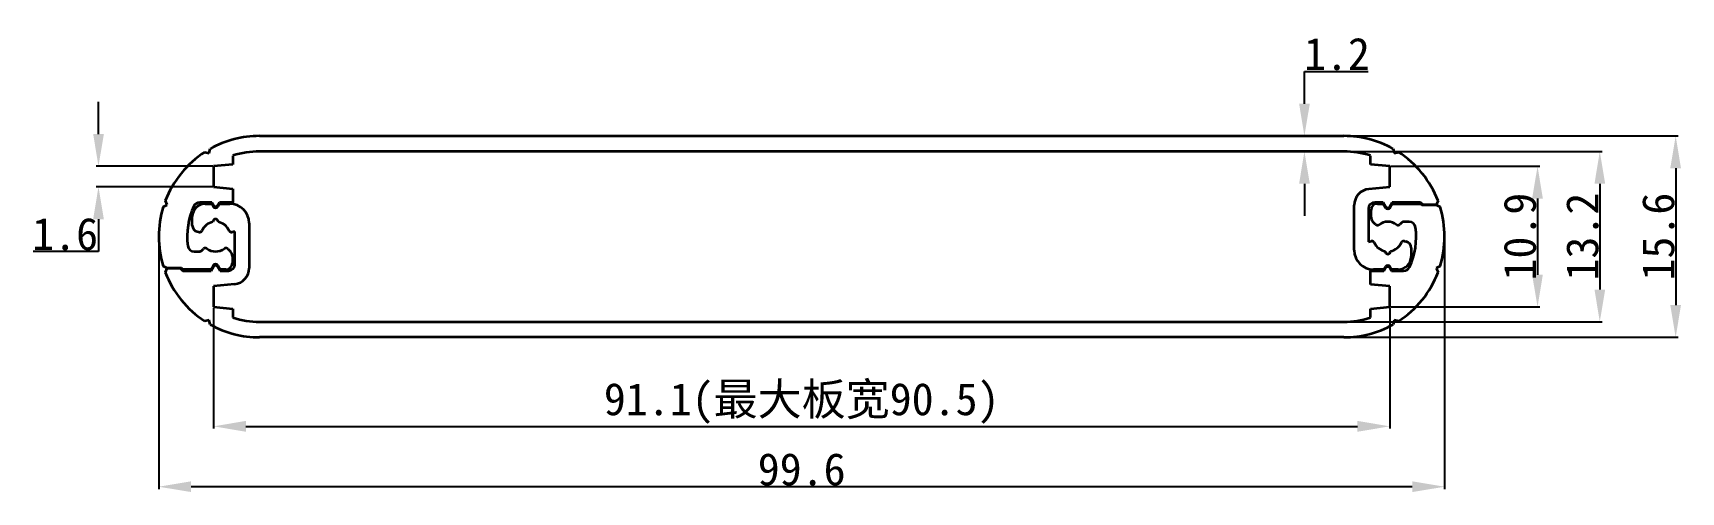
# Model space of a CAD drawing. Header units: inches. Extents: x -10 to 118, y -12 to 24.
import ezdxf

# ---------------------------------------------------------------- set-up
doc = ezdxf.new("R2010")
doc.units = ezdxf.units.IN
doc.header["$MEASUREMENT"] = 0
doc.layers.add('1', color=30, linetype='Continuous')
doc.layers.add('Visible (ISO)', color=7, linetype='Continuous', lineweight=35)
doc.styles.get("Standard").update_dxf_attribs({"font": 'simhei.ttf'})
doc.dimstyles.get("Standard").update_dxf_attribs({"dimtxt": 2.5, "dimasz": 2.5, "dimexe": 0.18, "dimexo": 0.0625, "dimgap": 0.09, "dimtad": 1, "dimtoh": 1, "dimdec": 1, "dimzin": 0, "dimdsep": 46, "dimtxsty": 'Standard', "dimcen": 0.09, "dimadec": 0, "dimazin": 0, "dimtfac": 1, "dimtdec": 1, "dimtofl": 0, "dimtmove": 0, "dimatfit": 3, "dimfxl": 1, "dimtolj": 1, "dimtzin": 0, "dimarcsym": 0})

# ---------------------------------------------------------------- blocks, each defined once
blk = doc.blocks.new('*D1')
at = {"color": 0, "lineweight": -2}
for p, q in [((91.86, 15.6), (117.68, 15.6)), ((117.5, 13.1), (117.5, 2.5)), ((91.86, 0), (117.68, 0))]:
    blk.add_line(p, q, dxfattribs=at)
at = {"color": 0}
for points in [[(117.08, 13.1), (117.91, 13.1), (117.5, 15.6)], [(117.08, 2.5), (117.91, 2.5), (117.5, 0)]]:
    blk.add_solid(points, dxfattribs=at)
at = {"layer": 'Defpoints', "color": 0}
for p in [(91.8, 15.6), (91.8, 0), (117.5, 0)]:
    blk.add_point(p, dxfattribs=at)
at = {"color": 0, "insert": (116.16, 7.8), "char_height": 2.5, "attachment_point": 5, "rotation": 90}
blk.add_mtext('\\A1;15.6', dxfattribs=at)
blk = doc.blocks.new('*D2')
at = {"color": 0, "lineweight": -2}
for p, q in [((0, 7.74), (0, -11.76)), ((99.6, 7.74), (99.6, -11.76)), ((97.1, -11.58), (2.5, -11.58))]:
    blk.add_line(p, q, dxfattribs=at)
at = {"color": 0}
for points in [[(2.5, -11.16), (2.5, -11.99), (0, -11.58)], [(97.1, -11.16), (97.1, -11.99), (99.6, -11.58)]]:
    blk.add_solid(points, dxfattribs=at)
at = {"layer": 'Defpoints', "color": 0}
for p in [(0, 7.8), (99.6, 7.8), (0, -11.58)]:
    blk.add_point(p, dxfattribs=at)
at = {"color": 0, "insert": (49.8, -10.24), "char_height": 2.5, "attachment_point": 5}
blk.add_mtext('\\A1;99.6', dxfattribs=at)
blk = doc.blocks.new('*D3')
at = {"color": 0, "lineweight": -2}
for p, q in [((-4.67, 15.75), (-4.67, 18.25)), ((4.19, 13.25), (-4.85, 13.25)), ((4.19, 11.65), (-4.85, 11.65)), ((-4.67, 9.15), (-4.67, 6.65)), ((-4.67, 6.65), (-9.74, 6.65))]:
    blk.add_line(p, q, dxfattribs=at)
at = {"color": 0}
for points in [[(-5.08, 15.75), (-4.25, 15.75), (-4.67, 13.25)], [(-5.08, 9.15), (-4.25, 9.15), (-4.67, 11.65)]]:
    blk.add_solid(points, dxfattribs=at)
at = {"layer": 'Defpoints', "color": 0}
for p in [(4.25, 13.25), (-4.67, 11.65), (4.25, 11.65)]:
    blk.add_point(p, dxfattribs=at)
at = {"color": 0, "insert": (-7.25, 7.99), "char_height": 2.5, "attachment_point": 5}
blk.add_mtext('\\A1;1.6', dxfattribs=at)
blk = doc.blocks.new('*D5')
at = {"color": 0, "lineweight": -2}
for p, q in [((91.86, 14.4), (111.8, 14.4)), ((111.62, 11.9), (111.62, 3.7)), ((91.86, 1.2), (111.8, 1.2))]:
    blk.add_line(p, q, dxfattribs=at)
at = {"color": 0}
for points in [[(111.21, 11.9), (112.04, 11.9), (111.62, 14.4)], [(111.21, 3.7), (112.04, 3.7), (111.62, 1.2)]]:
    blk.add_solid(points, dxfattribs=at)
at = {"layer": 'Defpoints', "color": 0}
for p in [(91.8, 14.4), (91.8, 1.2), (111.62, 1.2)]:
    blk.add_point(p, dxfattribs=at)
at = {"color": 0, "insert": (110.28, 7.8), "char_height": 2.5, "attachment_point": 5, "rotation": 90}
blk.add_mtext('\\A1;13.2', dxfattribs=at)
blk = doc.blocks.new('*D6')
at = {"color": 0, "lineweight": -2}
for p, q in [((95.41, 13.25), (106.98, 13.25)), ((106.8, 10.75), (106.8, 4.85)), ((95.41, 2.35), (106.98, 2.35))]:
    blk.add_line(p, q, dxfattribs=at)
at = {"color": 0}
for points in [[(106.38, 10.75), (107.21, 10.75), (106.8, 13.25)], [(106.38, 4.85), (107.21, 4.85), (106.8, 2.35)]]:
    blk.add_solid(points, dxfattribs=at)
at = {"layer": 'Defpoints', "color": 0}
for p in [(95.35, 13.25), (95.35, 2.35), (106.8, 2.35)]:
    blk.add_point(p, dxfattribs=at)
at = {"color": 0, "insert": (105.44, 7.8), "char_height": 2.5, "attachment_point": 5, "rotation": 90}
blk.add_mtext('\\A1;10.9', dxfattribs=at)
blk = doc.blocks.new('*D7')
at = {"layer": '1', "color": 0, "lineweight": -2}
for p, q in [((4.25, 2.29), (4.25, -7.08)), ((95.35, 2.29), (95.35, -7.08)), ((6.75, -6.9), (92.85, -6.9))]:
    blk.add_line(p, q, dxfattribs=at)
at = {"layer": '1', "color": 0}
for points in [[(6.75, -6.48), (6.75, -7.32), (4.25, -6.9)], [(92.85, -6.48), (92.85, -7.32), (95.35, -6.9)]]:
    blk.add_solid(points, dxfattribs=at)
at = {"layer": 'Defpoints', "color": 0}
for p in [(4.25, 2.35), (95.35, 2.35), (95.35, -6.9)]:
    blk.add_point(p, dxfattribs=at)
at = {"layer": '1', "color": 0, "insert": (49.8, -5.12), "char_height": 2.5, "attachment_point": 5}
blk.add_mtext('\\A1;91.1(最大板宽90.5)', dxfattribs=at)
blk = doc.blocks.new('*D8')
at = {"color": 0, "lineweight": -2}
for p, q in [((88.74, 18.1), (88.74, 20.6)), ((88.74, 20.6), (93.69, 20.6)), ((88.68, 15.6), (88.56, 15.6)), ((88.68, 14.4), (88.56, 14.4)), ((88.74, 11.9), (88.74, 9.4))]:
    blk.add_line(p, q, dxfattribs=at)
at = {"color": 0}
for points in [[(88.33, 18.1), (89.16, 18.1), (88.74, 15.6)], [(88.33, 11.9), (89.16, 11.9), (88.74, 14.4)]]:
    blk.add_solid(points, dxfattribs=at)
at = {"layer": 'Defpoints', "color": 0}
for p in [(88.74, 15.6), (88.74, 15.6), (88.74, 14.4)]:
    blk.add_point(p, dxfattribs=at)
at = {"color": 0, "insert": (91.26, 21.94), "char_height": 2.5, "attachment_point": 5}
blk.add_mtext('\\A1;1.2', dxfattribs=at)

msp = doc.modelspace()

# ---------------------------------------------------------------- linework, layer by layer
at = {"layer": 'Visible (ISO)'}
for p, q in [((7.8, 15.6), (91.8, 15.6)), ((3.57, 14.35), (3.9, 14.27)), ((3.9, 14.27), (3.99, 14.61)), ((5.75, 14.07), (5.75, 13.4)), ((91.8, 14.4), (7.8, 14.4)), ((93.85, 13.4), (93.85, 14.07)), ((95.61, 14.61), (95.7, 14.27)), ((95.7, 14.27), (96.03, 14.35)), ((5.75, 13.4), (4.25, 13.25)), ((4.25, 13.25), (4.25, 11.65)), ((95.35, 13.25), (93.85, 13.4)), ((95.35, 11.65), (95.35, 13.25)), ((4.25, 11.65), (5.75, 11.5)), ((5.75, 11.5), (5.75, 10.45)), ((93.73, 11.49), (95.35, 11.65)), ((0.35, 10.1), (0.66, 10.25)), ((0.66, 10.25), (0.51, 10.56)), ((4.1, 10.45), (3.18, 10.45)), ((3.6, 10.35), (4.1, 10.35)), ((4.23, 10.23), (4.1, 10.45)), ((4.1, 10.35), (4.23, 10.13)), ((4.7, 10.45), (4.57, 10.23)), ((4.57, 10.13), (4.7, 10.35)), ((5.75, 10.45), (4.7, 10.45)), ((4.7, 10.35), (5.5, 10.35)), ((92.6, 6.75), (92.6, 10.24)), ((94.85, 10.45), (94.2, 10.45)), ((94.4, 10.35), (94.85, 10.35)), ((95.03, 10.14), (94.85, 10.45)), ((94.85, 10.35), (95.03, 10.04)), ((95.55, 10.45), (95.37, 10.14)), ((95.37, 10.04), (95.55, 10.35)), ((97.74, 10.45), (95.55, 10.45)), ((95.55, 10.35), (97.74, 10.35)), ((97.94, 10.25), (97.74, 10.45)), ((97.74, 10.35), (97.84, 10.25)), ((97.84, 10.25), (98.94, 10.25)), ((98.94, 10.25), (97.94, 10.25)), ((99.09, 10.56), (98.94, 10.25)), ((98.94, 10.25), (99.25, 10.1)), ((2.6, 8.67), (2.6, 9.35)), ((93.7, 9.95), (93.7, 7.4)), ((93.9, 9.31), (93.9, 9.85)), ((94.26, 8.74), (94.05, 8.95)), ((96.86, 8.95), (96.43, 8.95)), ((3.11, 8.15), (2.97, 8.18)), ((5.9, 8.2), (5.69, 8.15)), ((5.9, 5.65), (5.9, 8.2)), ((7, 8.85), (7, 5.36)), ((96.29, 8.89), (96.14, 8.74)), ((2.74, 6.65), (3.17, 6.65)), ((3.31, 6.71), (3.46, 6.86)), ((5.34, 6.86), (5.55, 6.65)), ((93.7, 7.4), (93.91, 7.45)), ((96.49, 7.45), (96.63, 7.42)), ((97, 6.93), (97, 6.25)), ((0.66, 5.35), (0.35, 5.5)), ((0.51, 5.04), (0.66, 5.35)), ((1.76, 5.35), (0.66, 5.35)), ((0.66, 5.35), (1.66, 5.35)), ((1.66, 5.35), (1.86, 5.15)), ((1.86, 5.25), (1.76, 5.35)), ((4.05, 5.25), (1.86, 5.25)), ((1.86, 5.15), (4.05, 5.15)), ((4.23, 5.56), (4.05, 5.25)), ((4.05, 5.15), (4.23, 5.46)), ((4.75, 5.25), (4.57, 5.56)), ((4.57, 5.46), (4.75, 5.15)), ((5.2, 5.25), (4.75, 5.25)), ((4.75, 5.15), (5.4, 5.15)), ((5.7, 6.29), (5.7, 5.75)), ((93.85, 4.1), (93.85, 5.15)), ((93.85, 5.15), (94.9, 5.15)), ((94.9, 5.25), (94.1, 5.25)), ((95.03, 5.47), (94.9, 5.25)), ((94.9, 5.15), (95.03, 5.37)), ((95.5, 5.25), (95.37, 5.47)), ((95.37, 5.37), (95.5, 5.15)), ((96, 5.25), (95.5, 5.25)), ((95.5, 5.15), (96.42, 5.15)), ((99.25, 5.5), (98.94, 5.35)), ((98.94, 5.35), (99.09, 5.04)), ((5.87, 4.11), (4.25, 3.95)), ((4.25, 3.95), (4.25, 2.35)), ((95.35, 3.95), (93.85, 4.1)), ((95.35, 2.35), (95.35, 3.95)), ((3.9, 1.33), (3.57, 1.25)), ((3.99, 0.99), (3.9, 1.33)), ((4.25, 2.35), (5.75, 2.2)), ((5.75, 2.2), (5.75, 1.53)), ((93.85, 2.2), (95.35, 2.35)), ((93.85, 1.53), (93.85, 2.2)), ((95.7, 1.33), (95.61, 0.99)), ((96.03, 1.25), (95.7, 1.33)), ((7.8, 1.2), (91.8, 1.2)), ((91.8, 0), (7.8, 0))]:
    msp.add_line(p, q, dxfattribs=at)
for centre, radius, start, end in [((7.8, 7.8), 7.8, 90, 119.2563), ((91.8, 7.8), 7.8, 60.7437, 90), ((7.8, 7.8), 7.8, 122.8727, 159.2563), ((7.8, 7.8), 6.6, 90, 108.0958), ((91.8, 7.8), 6.6, 71.9042, 90), ((91.8, 7.8), 7.8, 20.7437, 57.1273), ((3.6, 9.35), 1, 90, 180), ((3.18, 9.95), 0.5, 90, 155.0663), ((4.4, 10.33), 0.2, 210, 330), ((5.5, 8.85), 1.5, 0, 90), ((93.85, 10.24), 1.25, 95.7106, 180), ((94.2, 9.95), 0.5, 90, 180), ((94.4, 9.85), 0.5, 90, 180), ((7.8, 7.8), 7.8, 162.8727, 197.1273), ((7.8, 7.8), 5.6, 155.0663, 187.3223), ((4.4, 8.95), 0.2, 355.0115, 184.9885), ((4.4, 10.23), 0.2, 210, 330), ((94.4, 9.31), 0.5, 180, 225), ((95.2, 7.8), 1.15, 53.5196, 126.4804), ((95.2, 10.24), 0.2, 210, 330), ((95.2, 10.14), 0.2, 210, 330), ((96.43, 8.75), 0.2, 90, 135), ((96.86, 8.45), 0.5, 7.3223, 90), ((91.8, 7.8), 7.8, 342.8727, 17.1273), ((3.1, 8.67), 0.5, 180, 255), ((3.16, 8.34), 0.2, 255, 336.4804), ((4.4, 7.8), 1.15, 99.9771, 156.4804), ((4.4, 7.8), 1.15, 23.5196, 80.0229), ((5.64, 8.34), 0.2, 203.5196, 285), ((94.4, 8.89), 0.2, 225, 306.4804), ((96, 8.89), 0.2, 233.5196, 315), ((91.8, 7.8), 5.6, 335.0663, 7.3223), ((2.74, 7.15), 0.5, 187.3223, 270), ((3.17, 6.85), 0.2, 270, 315), ((3.6, 6.71), 0.2, 53.5196, 135), ((4.4, 7.8), 1.15, 233.5196, 306.4804), ((5.2, 6.71), 0.2, 45, 126.4804), ((5.2, 6.29), 0.5, 0, 45), ((94.1, 6.75), 1.5, 180, 270), ((93.96, 7.26), 0.2, 23.5196, 105), ((95.2, 7.8), 1.15, 203.5196, 260.0229), ((95.2, 6.65), 0.2, 175.0115, 4.9885), ((95.2, 7.8), 1.15, 279.9771, 336.4804), ((96.44, 7.26), 0.2, 75, 156.4804), ((96.5, 6.93), 0.5, 0, 75), ((4.4, 5.46), 0.2, 30, 150), ((4.4, 5.36), 0.2, 30, 150), ((5.2, 5.75), 0.5, 270, 0), ((5.4, 5.65), 0.5, 270, 0), ((5.75, 5.36), 1.25, 275.7106, 0), ((95.2, 5.37), 0.2, 30, 150), ((95.2, 5.27), 0.2, 30, 150), ((96, 6.25), 1, 270, 0), ((96.42, 5.65), 0.5, 270, 335.0663), ((7.8, 7.8), 7.8, 200.7437, 237.1273), ((91.8, 7.8), 7.8, 302.8727, 339.2563), ((7.8, 7.8), 6.6, 251.9042, 270), ((91.8, 7.8), 6.6, 270, 288.0958), ((7.8, 7.8), 7.8, 240.7437, 270), ((91.8, 7.8), 7.8, 270, 299.2563)]:
    msp.add_arc(centre, radius, start, end, dxfattribs=at)

# ---------------------------------------------------------------- dimensions: what is measured, and where the dimension line sits
for base, p1, p2, angle, picture, middle in [((88.74, 15.6), (88.74, 14.4), (88.74, 15.6), 270, '*D8', (91.26, 21.94)), ((-4.67, 11.65), (4.25, 13.25), (4.25, 11.65), 90, '*D3', (-7.25, 7.99)), ((106.8, 2.35), (95.35, 13.25), (95.35, 2.35), 90, '*D6', (105.44, 7.8))]:
    dim = msp.add_linear_dim(base=base, p1=p1, p2=p2, angle=angle, dimstyle='Standard')
    dim.commit()
    dim.dimension.update_dxf_attribs({"geometry": picture, "text_midpoint": middle})
for base, p1, p2, angle, picture, middle in [((117.5, 0), (91.8, 15.6), (91.8, 0), 90, '*D1', (117.5, 7.8)), ((111.62, 1.2), (91.8, 14.4), (91.8, 1.2), 270, '*D5', (111.62, 7.8))]:
    dim = msp.add_linear_dim(base=base, p1=p1, p2=p2, angle=angle, dimstyle='Standard')
    dim.commit()
    dim.dimension.update_dxf_attribs({"geometry": picture, "text_midpoint": middle, "dimtype": 160})
dim = msp.add_linear_dim(base=(0, -11.58), p1=(99.6, 7.8), p2=(0, 7.8), dimstyle='Standard')
dim.commit()
dim.dimension.update_dxf_attribs({"geometry": '*D2', "text_midpoint": (49.8, -11.58), "dimtype": 160})
at = {"layer": '1'}
dim = msp.add_linear_dim(base=(95.35, -6.9), p1=(4.25, 2.35), p2=(95.35, 2.35), text='<>(最大板宽90.5)', dimstyle='Standard', dxfattribs=at)
dim.commit()
dim.dimension.update_dxf_attribs({"geometry": '*D7', "text_midpoint": (49.8, -6.9), "dimtype": 160})

doc.saveas('drawing.dxf')
